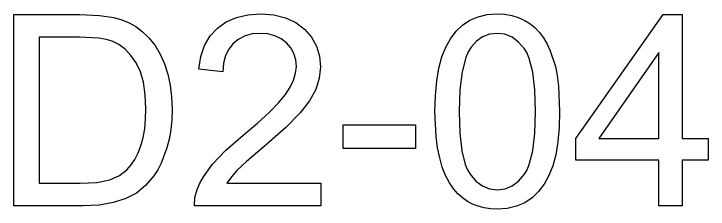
# Model space of a CAD drawing. Header units: millimetres. Extents: x 16 to 413, y -322 to -17.
# Drawn here: x 332 to 342.66, y -20 to -17 of the extents above; entities that cross this region are included whole.
import ezdxf

# ---------------------------------------------------------------- set-up
doc = ezdxf.new("R2010")
doc.units = ezdxf.units.MM
doc.layers.add('engrave', color=5, linetype='Continuous')

msp = doc.modelspace()

# ---------------------------------------------------------------- linework, layer by layer
at = {"layer": 'engrave'}
for points in [[(332, -19.95), (332, -17.012), (333.012, -17.012), (333.314, -17.023), (333.535, -17.054), (333.657, -17.089), (333.769, -17.136), (333.872, -17.194), (333.966, -17.265), (334.075, -17.37), (334.169, -17.488), (334.249, -17.621), (334.314, -17.767), (334.364, -17.925), (334.4, -18.094), (334.422, -18.274), (334.429, -18.465), (334.424, -18.628), (334.409, -18.781), (334.385, -18.924), (334.351, -19.058), (334.262, -19.294), (334.209, -19.396), (334.15, -19.486), (334.022, -19.637), (333.883, -19.753), (333.722, -19.838), (333.532, -19.9), (333.311, -19.937), (333.06, -19.95), (332, -19.95)], [(336.713, -19.603), (336.713, -19.95), (334.772, -19.95), (334.78, -19.822), (334.814, -19.699), (334.856, -19.601), (334.91, -19.503), (335.051, -19.309), (335.251, -19.101), (335.523, -18.864), (335.743, -18.678), (335.924, -18.512), (336.067, -18.366), (336.17, -18.241), (336.244, -18.128), (336.297, -18.018), (336.328, -17.911), (336.339, -17.808), (336.329, -17.705), (336.3, -17.61), (336.252, -17.524), (336.185, -17.446), (336.103, -17.381), (336.009, -17.335), (335.903, -17.308), (335.786, -17.299), (335.662, -17.308), (335.551, -17.338), (335.453, -17.387), (335.369, -17.455), (335.3, -17.541), (335.251, -17.641), (335.221, -17.757), (335.21, -17.888), (334.84, -17.85), (334.872, -17.655), (334.93, -17.484), (335.015, -17.338), (335.126, -17.217), (335.261, -17.122), (335.417, -17.054), (335.595, -17.014), (335.794, -17), (335.994, -17.015), (336.172, -17.059), (336.329, -17.132), (336.463, -17.234), (336.571, -17.359), (336.648, -17.497), (336.694, -17.649), (336.709, -17.816), (336.691, -17.99), (336.637, -18.162), (336.541, -18.337), (336.398, -18.521), (336.175, -18.744), (335.842, -19.038), (335.575, -19.267), (335.425, -19.408), (335.341, -19.505), (335.273, -19.603), (336.713, -19.603)], [(338.467, -18.501), (338.474, -18.253), (338.494, -18.031), (338.527, -17.834), (338.574, -17.662), (338.634, -17.513), (338.707, -17.381), (338.794, -17.268), (338.893, -17.172), (339.005, -17.097), (339.132, -17.043), (339.271, -17.011), (339.425, -17), (339.539, -17.006), (339.647, -17.024), (339.747, -17.054), (339.84, -17.095), (339.925, -17.148), (340.003, -17.211), (340.072, -17.285), (340.134, -17.37), (340.189, -17.464), (340.238, -17.569), (340.317, -17.807), (340.346, -17.947), (340.366, -18.109), (340.383, -18.501), (340.376, -18.747), (340.356, -18.968), (340.323, -19.164), (340.277, -19.336), (340.217, -19.485), (340.144, -19.617), (340.058, -19.731), (339.959, -19.827), (339.846, -19.902), (339.72, -19.957), (339.579, -19.989), (339.425, -20), (339.321, -19.995), (339.224, -19.981), (339.132, -19.957), (339.046, -19.924), (338.965, -19.881), (338.89, -19.829), (338.821, -19.767), (338.758, -19.695), (338.689, -19.597), (338.63, -19.483), (338.58, -19.356), (338.54, -19.213), (338.508, -19.057), (338.485, -18.886), (338.467, -18.501)], [(341.906, -19.95), (341.906, -19.246), (340.631, -19.246), (340.631, -18.916), (341.972, -17.012), (342.267, -17.012), (342.267, -18.916), (342.663, -18.916), (342.663, -19.246), (342.267, -19.246), (342.267, -19.95), (341.906, -19.95)], [(332.389, -19.603), (333.016, -19.603), (333.275, -19.59), (333.472, -19.549), (333.62, -19.484), (333.735, -19.397), (333.801, -19.322), (333.858, -19.235), (333.909, -19.136), (333.951, -19.025), (333.985, -18.902), (334.009, -18.767), (334.023, -18.619), (334.028, -18.459), (334.019, -18.242), (333.99, -18.051), (333.943, -17.888), (333.877, -17.751), (333.797, -17.637), (333.709, -17.544), (333.613, -17.471), (333.509, -17.419), (333.419, -17.393), (333.305, -17.374), (333.006, -17.359), (332.389, -17.359), (332.389, -19.603)], [(338.838, -18.501), (338.848, -18.832), (338.88, -19.103), (338.933, -19.314), (338.967, -19.396), (339.007, -19.464), (339.097, -19.569), (339.196, -19.644), (339.306, -19.688), (339.425, -19.703), (339.544, -19.688), (339.654, -19.643), (339.753, -19.568), (339.843, -19.463), (339.882, -19.395), (339.917, -19.313), (339.97, -19.102), (340.001, -18.832), (340.012, -18.501), (340.001, -18.169), (339.97, -17.897), (339.917, -17.687), (339.882, -17.604), (339.843, -17.537), (339.753, -17.433), (339.653, -17.358), (339.542, -17.314), (339.421, -17.299), (339.303, -17.312), (339.197, -17.351), (339.104, -17.417), (339.024, -17.509), (338.98, -17.583), (338.943, -17.672), (338.884, -17.891), (338.849, -18.168), (338.838, -18.501)], [(341.906, -18.916), (341.906, -17.591), (340.986, -18.916), (341.906, -18.916)], [(337.06, -19.068), (337.06, -18.705), (338.168, -18.705), (338.168, -19.068), (337.06, -19.068)]]:
    msp.add_lwpolyline(points, close=True, dxfattribs=at)

doc.saveas('drawing.dxf')
